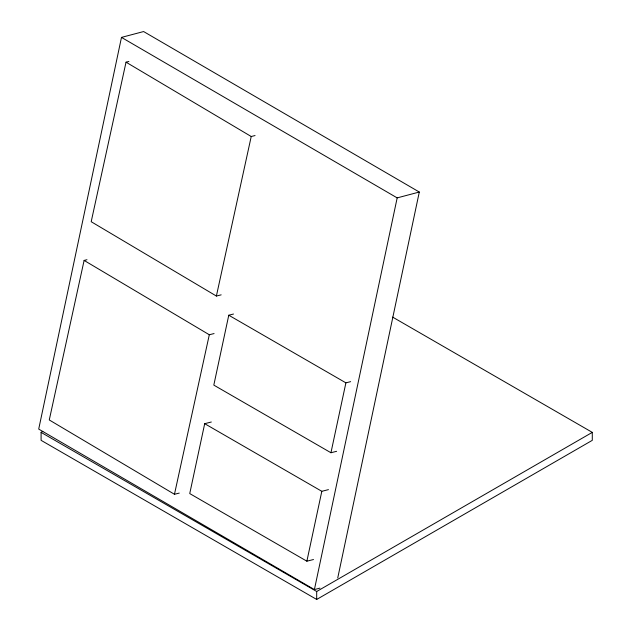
<?xml version="1.0" encoding="UTF-8"?>
<svg xmlns="http://www.w3.org/2000/svg" width="631" height="631" viewBox="0 0 631 631"><rect width="100%" height="100%" fill="white"/><g stroke="black" fill="none" stroke-linecap="round" stroke-linejoin="round"><path stroke-width="0.95" d="M337.743 577.964L419.299 192.037L143.608 31.55L121.483 37.395L38.712 429.096L314.404 589.583L319.933 588.124M314.404 589.583L397.175 197.889L419.299 192.037M211.322 422.013L204.696 423.685L189.742 493.576L306.871 561.196L313.497 559.531M233.502 314.033L228.769 315.224L213.814 385.115L330.944 452.742L336.623 451.307M306.871 561.196L321.818 491.304L328.451 489.632M330.944 452.742L345.898 382.851L350.631 381.652M128.898 61.459L126.034 62.177L91.195 221.71L216.386 296.042L221.165 294.851M86.975 259.712L84.112 260.422L49.273 419.962L174.464 494.286L179.243 493.095M216.386 296.042L251.225 136.509L255.05 135.555M174.464 494.286L209.303 334.753L214.075 333.562M392.632 317.109L592.288 432.377L592.288 440.335L316.691 599.45L41.094 440.335L41.094 432.377L42.798 431.391M41.094 432.377L316.691 591.492L592.288 432.377M228.769 315.224L345.898 382.851M204.696 423.685L321.818 491.304M121.483 37.395L397.175 197.889M126.034 62.177L251.225 136.509M84.112 260.422L209.303 334.753M316.691 591.492L316.691 599.45"/></g></svg>
